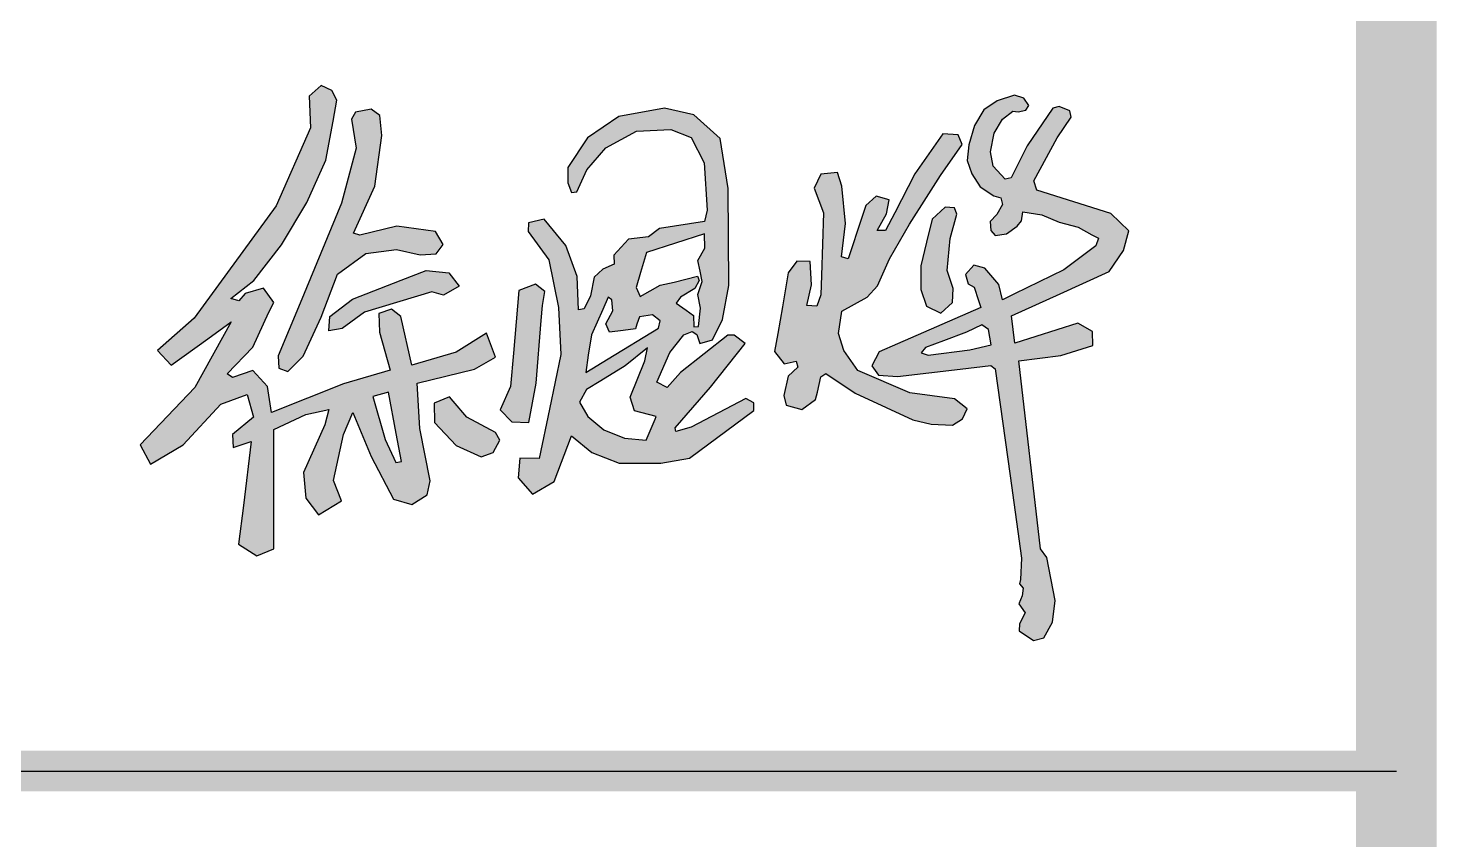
# Model space of a CAD drawing. Extents: x -417156 to 1571408, y 205758 to 1045562.
# Drawn here: x 1388418 to 1391898, y 902161 to 904166 of the extents above; entities that cross this region are included whole.
import ezdxf

# ---------------------------------------------------------------- set-up
doc = ezdxf.new("R2010")
doc.units = 0
doc.header["$LTSCALE"] = 1000
doc.header["$MEASUREMENT"] = 0
doc.layers.get('0').update_dxf_attribs({"linetype": 'CONTINUOUS'})
doc.layers.add('PP-PM-TK', color=7, linetype='CONTINUOUS')
doc.layers.add('PUB_TITLE', color=4, linetype='CONTINUOUS')

msp = doc.modelspace()

# ---------------------------------------------------------------- hatches: boundary and pattern name
h = msp.add_hatch(color=256)
h.paths.add_polyline_path([(1390790.6, 903421.4), (1390774.3, 903433.1), (1390736.1, 903414.8), (1390679.5, 903393.9), (1390635.2, 903377.6), (1390624, 903364.4), (1390641.8, 903358.3), (1390744.7, 903371.5), (1390797.2, 903384.2)], flags=16)
h.paths.add_polyline_path([(1390850.6, 903960.8), (1390863.6, 903959.7), (1390882.9, 903963.8), (1390890, 903974.7), (1390877.8, 903992.7), (1390854.8, 904000.6), (1390811.7, 903986.4), (1390779.1, 903964.2), (1390755.7, 903925.8), (1390741.8, 903877.5), (1390738.1, 903839.1), (1390749.4, 903806.5), (1390769.5, 903773.9), (1390803.8, 903751.7), (1390821.3, 903747.1), (1390824.7, 903730.4), (1390810.9, 903705.8), (1390794.9, 903688.3), (1390796.6, 903666.6), (1390806.6, 903653.6), (1390834.7, 903658.2), (1390861.5, 903677.1), (1390871.9, 903690), (1390875.3, 903712.2), (1390922.3, 903704.7), (1390964.9, 903686.7), (1391011.8, 903674.6), (1391046.1, 903655.8), (1391061.9, 903647.2), (1391055.3, 903628.6), (1390976.6, 903569.5), (1390854.9, 903509.7), (1390825.3, 903495.2), (1390816, 903532.7), (1390781.6, 903573.2), (1390754.4, 903580.4), (1390733.5, 903557.8), (1390739.8, 903534.8), (1390754.9, 903526.4), (1390765.7, 903493), (1390771.2, 903476.2), (1390565.7, 903386.2), (1390520.7, 903366.5), (1390502, 903331.7), (1390518.7, 903308.7), (1390566, 903305.7), (1390720.4, 903324.1), (1390796.4, 903333.2), (1390807, 903324.6), (1390843.8, 903060.1), (1390872.1, 902856.7), (1390869.1, 902804.6), (1390867.1, 902793.3), (1390875.8, 902783.2), (1390874, 902763.9), (1390865.4, 902744.6), (1390881.3, 902721.8), (1390867, 902694.9), (1390866.6, 902677.7), (1390901.8, 902654), (1390927.3, 902660.3), (1390948.7, 902698.7), (1390955.4, 902752.8), (1390934.2, 902858.7), (1390918.7, 902880.1), (1390865.5, 903344.8), (1390968.9, 903357.2), (1391048.2, 903382), (1391047.4, 903416.7), (1391011, 903437.4), (1390855.6, 903387.8), (1390847.3, 903455.5), (1390967.2, 903510.1), (1391088.2, 903565.1), (1391123.6, 903617), (1391136.8, 903665.7), (1391093, 903707.9), (1390910.2, 903765.7), (1390902.6, 903788.9), (1390960.3, 903895), (1390994.4, 903946.1), (1390991.1, 903961.5), (1390964.8, 903972.5), (1390949.3, 903968.8), (1390886, 903875.5), (1390846.6, 903796.3), (1390831.6, 903793.1), (1390802.3, 903825.5), (1390795, 903860.8), (1390804.4, 903907), (1390824.7, 903940.9)])
h.paths.add_polyline_path([(1390706.4, 903722.6), (1390683.4, 903723.8), (1390651.3, 903694.1), (1390637.3, 903637.8), (1390622.9, 903579.4), (1390623.4, 903520.9), (1390637.3, 903479.2), (1390673.1, 903462.2), (1390701.6, 903488.8), (1390702.8, 903522.8), (1390688.3, 903567.6), (1390696.1, 903646.9), (1390712.5, 903706.9)], flags=17)
h.paths.add_polyline_path([(1390427.8, 903775.4), (1390417.4, 903809.3), (1390376.4, 903805.7), (1390359.9, 903771.1), (1390382.9, 903709.8), (1390377.9, 903554.9), (1390376.3, 903507.6), (1390366.3, 903479.6), (1390341.8, 903481), (1390353.3, 903532.2), (1390349.7, 903589.8), (1390317.3, 903590.5), (1390295.6, 903561.7), (1390281.2, 903478.1), (1390269.8, 903412), (1390262.1, 903367.3), (1390285.5, 903336.9), (1390315.1, 903343.4), (1390319.4, 903329), (1390295.6, 903306.2), (1390284.8, 903258.7), (1390290.5, 903234.9), (1390329.5, 903224.1), (1390363.4, 903248.6), (1390367.7, 903267.3), (1390376.4, 903304.7), (1390388.6, 903313.4), (1390460.8, 903264.4), (1390537.9, 903229.1), (1390603.6, 903199.1), (1390649, 903188), (1390701.7, 903185.9), (1390726.2, 903201), (1390737.7, 903226.2), (1390706.7, 903250.7), (1390596.4, 903265.1), (1390467.3, 903320.2), (1390432.7, 903369.9), (1390419.7, 903411.7), (1390428.3, 903467.2), (1390490.4, 903501.8), (1390516.3, 903529.7), (1390546.2, 903596.4), (1390595.2, 903682.3), (1390636.9, 903747.7), (1390671.7, 903802.4), (1390725.1, 903878.3), (1390715.3, 903902.9), (1390677.7, 903904.7), (1390608.8, 903806.4), (1390558.9, 903710.2), (1390536.2, 903666.4), (1390515.8, 903665.9), (1390538.6, 903707.1), (1390545.4, 903742.2), (1390512.8, 903751.4), (1390487.5, 903728), (1390470.3, 903675.8), (1390451.5, 903618.9), (1390444.1, 903596.4), (1390427.2, 903601.4), (1390437.1, 903683.8)])
h.paths.add_polyline_path([(1389941.6, 903344), (1389948.2, 903376.8), (1389893.2, 903331.7), (1389832.5, 903294.9), (1389797.2, 903273.4), (1389780, 903242.4), (1389800.5, 903207.2), (1389839.9, 903174.4), (1389891.6, 903153.1), (1389944.9, 903148.2), (1389967, 903200.6), (1389969.6, 903206.7), (1389916.2, 903221.1), (1389905.5, 903254.7)], flags=16)
h.paths.add_polyline_path([(1390089.8, 903622.7), (1390089.1, 903657.9), (1390017.3, 903635.1), (1389945.3, 903612.2), (1389931, 903562.6), (1389920.2, 903525.3), (1389930.3, 903503.2), (1389979.3, 903531.3), (1390014, 903538.5), (1390071.5, 903553.5), (1390075.4, 903542.4), (1390065, 903522.8), (1390029.7, 903501.9), (1390019.2, 903486.9), (1390044, 903469.2), (1390061.7, 903456.7), (1390062.3, 903428.1), (1390074.1, 903429.4), (1390079.3, 903474.5), (1390072.8, 903508.4), (1390083.3, 903540.4), (1390078, 903565.9), (1390072.6, 903592.2)], flags=16)
h.paths.add_polyline_path([(1389859.9, 903495), (1389851, 903501.7), (1389837.4, 903471.3), (1389809.6, 903408.7), (1389801.9, 903358.1), (1389795.5, 903315.9), (1389851, 903349.6), (1389975.2, 903425.2), (1389979, 903443.5), (1389960.3, 903458.1), (1389928, 903453.1), (1389922.1, 903435.3), (1389918.4, 903423.6), (1389888.1, 903419.5), (1389854, 903414.8), (1389845.4, 903435.7), (1389862.4, 903468)], flags=16)
h.paths.add_polyline_path([(1389746.4, 903629.2), (1389693.1, 903694.4), (1389653.9, 903685.3), (1389652.9, 903664.2), (1389704.2, 903593.9), (1389728.3, 903476.3), (1389734.3, 903360), (1389706.2, 903225.4), (1389680.5, 903102.8), (1389632.7, 903103.8), (1389628.7, 903055.6), (1389663.9, 903015.4), (1389717.2, 903046.5), (1389760.5, 903159.1), (1389810.8, 903117.9), (1389878.2, 903091.8), (1389980.8, 903091.8), (1390052.2, 903103.8), (1390211.1, 903221.4), (1390210.4, 903240.5), (1390190.7, 903251.3), (1390055.9, 903180.8), (1390018.4, 903169.5), (1390016.4, 903179.3), (1390103.8, 903279.5), (1390189.1, 903386.9), (1390162.4, 903408), (1390146.9, 903408), (1390029.2, 903315.7), (1389996.4, 903278.6), (1389971, 903291.6), (1390003.2, 903365.3), (1390037.6, 903408.5), (1390058.5, 903417.1), (1390070.1, 903409.4), (1390077.1, 903387.6), (1390109, 903396.2), (1390133.1, 903446.7), (1390148.7, 903530.6), (1390147.1, 903770.2), (1390127.7, 903893.2), (1390062.3, 903951.7), (1389990.1, 903968.3), (1389876.9, 903947.8), (1389799.8, 903895.2), (1389751, 903822), (1389751.2, 903784.3), (1389760, 903760.1), (1389773.7, 903761.8), (1389798.2, 903816.5), (1389844.9, 903870.2), (1389921.3, 903911.4), (1390005.4, 903915.6), (1390056, 903895.9), (1390087.8, 903833.3), (1390095.5, 903716.7), (1390088.6, 903688.5), (1389977.9, 903671.3), (1389950.4, 903650.7), (1389901.5, 903644.7), (1389864.6, 903605.7), (1389865.4, 903583.4), (1389838, 903570.6), (1389816.5, 903550.9), (1389807.1, 903504.6), (1389791.6, 903472.8), (1389777.7, 903470.6), (1389774.1, 903552.9)])
h.paths.add_polyline_path([(1389694.5, 903516), (1389671.5, 903533.9), (1389629.9, 903518.3), (1389616.9, 903363.7), (1389609.9, 903280.8), (1389584.4, 903223.3), (1389613, 903193.4), (1389654.6, 903192.1), (1389672.8, 903289.6), (1389685.8, 903444.3), (1389688.9, 903481)])
h.paths.add_polyline_path([(1389459, 903255.5), (1389421.4, 903240.2), (1389422.1, 903191.7), (1389475.2, 903135.3), (1389536.8, 903107.5), (1389566.6, 903117.8), (1389583.5, 903148.3), (1389572.5, 903167.7), (1389501.8, 903205.3), (1389468.1, 903244.8)])
h.paths.add_polyline_path([(1389308.2, 903267.3), (1389269.6, 903256.4), (1389300, 903150.2), (1389326, 903093.2), (1389340.2, 903095.8), (1389327.3, 903165.1)], flags=16)
h.paths.add_polyline_path([(1389160.6, 903418.7), (1389163.2, 903453.6), (1389219.1, 903497), (1389339.6, 903543.7), (1389401.5, 903567.7), (1389457.4, 903562.1), (1389483.1, 903528.5), (1389444.2, 903506.2), (1389415.3, 903514.7), (1389249.4, 903464.8), (1389194.1, 903424)], flags=17)
h.paths.add_polyline_path([(1389286.7, 903949.9), (1389265.4, 903965.9), (1389226.8, 903958.5), (1389216.6, 903941.5), (1389228.1, 903869.7), (1389192.2, 903733.5), (1389089.7, 903487), (1389035.4, 903356.4), (1389037.4, 903326), (1389059.8, 903317.8), (1389097.8, 903355.8), (1389141.9, 903452.2), (1389181.9, 903558.6), (1389252.1, 903609.1), (1389327.9, 903619.3), (1389386.9, 903606.2), (1389426.3, 903608.5), (1389443, 903631.8), (1389424.5, 903663.4), (1389328.5, 903677.1), (1389237.2, 903654.4), (1389221.7, 903659.8), (1389274.8, 903775.7), (1389292.1, 903901.1)], flags=17)
h.paths.add_polyline_path([(1389168.5, 904012.4), (1389141.9, 904024.7), (1389112.5, 903998.1), (1389115.7, 903920), (1389031.1, 903727.2), (1388828.6, 903449.9), (1388737.6, 903370.2), (1388771.1, 903333.6), (1388862.1, 903398.9), (1388920, 903440.5), (1388830.1, 903278.7), (1388694.5, 903136.9), (1388720, 903089.1), (1388801.3, 903136.9), (1388893.9, 903237.3), (1388959.3, 903261.2), (1388975.2, 903205.4), (1388922.6, 903162.4), (1388924.2, 903130.5), (1388968.8, 903144.8), (1388949.7, 902987.1), (1388938.1, 902891.3), (1388983.2, 902862.8), (1389024.7, 902880.3), (1389024.7, 903175.1), (1389104.4, 903211.8), (1389161.1, 903224.2), (1389151.1, 903186.2), (1389098.5, 903069), (1389104.1, 903005.3), (1389135.4, 902964), (1389192.4, 902998.6), (1389172.3, 903048.9), (1389196.9, 903162.8), (1389220.3, 903216.4), (1389265.1, 903108.1), (1389320.9, 903003.1), (1389365.6, 902989.7), (1389403.6, 903013.2), (1389411.5, 903047.8), (1389385.8, 903177.3), (1389379, 903288.9), (1389521, 903323.5), (1389572.4, 903353.7), (1389550, 903412.9), (1389475.2, 903366), (1389365.6, 903333.6), (1389338.8, 903454.2), (1389315.3, 903472), (1389284.1, 903460.9), (1389286.3, 903415.1), (1389312, 903321.3), (1389196.9, 903287.8), (1389019.2, 903216.4), (1389009.1, 903281.1), (1388973.4, 903320.2), (1388923.1, 903303.5), (1388909.6, 903312.4), (1388973.4, 903378.3), (1389012.5, 903464.2), (1389024.8, 903488.1), (1388999.1, 903523.8), (1388954.4, 903510.4), (1388938.7, 903492.5), (1388918.6, 903498.1), (1388975.6, 903542.8), (1389043.8, 903631), (1389106.4, 903735.3), (1389153.3, 903840.2), (1389171.2, 903936.3), (1389180.8, 903987.9)])

# ---------------------------------------------------------------- linework, layer by layer
for p, q in [((1389141.9, 904024.7), (1389112.5, 903998.1)), ((1389168.5, 904012.4), (1389141.9, 904024.7)), ((1389180.8, 903987.9), (1389168.5, 904012.4)), ((1390854.8, 904000.6), (1390811.7, 903986.4)), ((1390877.8, 903992.7), (1390854.8, 904000.6)), ((1389112.5, 903998.1), (1389115.7, 903920)), ((1389171.2, 903936.3), (1389180.8, 903987.9)), ((1389265.4, 903965.9), (1389226.8, 903958.5)), ((1389286.7, 903949.9), (1389265.4, 903965.9)), ((1389990.1, 903968.3), (1389876.9, 903947.8)), ((1390062.3, 903951.7), (1389990.1, 903968.3)), ((1390811.7, 903986.4), (1390779.1, 903964.2)), ((1390890, 903974.7), (1390877.8, 903992.7)), ((1390882.9, 903963.8), (1390890, 903974.7)), ((1390949.3, 903968.8), (1390886, 903875.5)), ((1390964.8, 903972.5), (1390949.3, 903968.8)), ((1390991.1, 903961.5), (1390964.8, 903972.5)), ((1389153.3, 903840.2), (1389171.2, 903936.3)), ((1389226.8, 903958.5), (1389216.6, 903941.5)), ((1389216.6, 903941.5), (1389228.1, 903869.7)), ((1389292.1, 903901.1), (1389286.7, 903949.9)), ((1389876.9, 903947.8), (1389799.8, 903895.2)), ((1390127.7, 903893.2), (1390062.3, 903951.7)), ((1390779.1, 903964.2), (1390755.7, 903925.8)), ((1390804.4, 903907), (1390824.7, 903940.9)), ((1390824.7, 903940.9), (1390850.6, 903960.8)), ((1390850.6, 903960.8), (1390863.6, 903959.7)), ((1390863.6, 903959.7), (1390882.9, 903963.8)), ((1390960.3, 903895), (1390994.4, 903946.1)), ((1390994.4, 903946.1), (1390991.1, 903961.5)), ((1389115.7, 903920), (1389031.1, 903727.2)), ((1389274.8, 903775.7), (1389292.1, 903901.1)), ((1389844.9, 903870.2), (1389921.3, 903911.4)), ((1389921.3, 903911.4), (1390005.4, 903915.6)), ((1390005.4, 903915.6), (1390056, 903895.9)), ((1390677.7, 903904.7), (1390608.8, 903806.4)), ((1390715.3, 903902.9), (1390677.7, 903904.7)), ((1390725.1, 903878.3), (1390715.3, 903902.9)), ((1390755.7, 903925.8), (1390741.8, 903877.5)), ((1390795, 903860.8), (1390804.4, 903907)), ((1389228.1, 903869.7), (1389192.2, 903733.5)), ((1389799.8, 903895.2), (1389751, 903822)), ((1389798.2, 903816.5), (1389844.9, 903870.2)), ((1390056, 903895.9), (1390087.8, 903833.3)), ((1390147.1, 903770.2), (1390127.7, 903893.2)), ((1390671.7, 903802.4), (1390725.1, 903878.3)), ((1390741.8, 903877.5), (1390738.1, 903839.1)), ((1390886, 903875.5), (1390846.6, 903796.3)), ((1390902.6, 903788.9), (1390960.3, 903895)), ((1389106.4, 903735.3), (1389153.3, 903840.2)), ((1390087.8, 903833.3), (1390095.5, 903716.7)), ((1390738.1, 903839.1), (1390749.4, 903806.5)), ((1390802.3, 903825.5), (1390795, 903860.8)), ((1389751, 903822), (1389751.2, 903784.3)), ((1389773.7, 903761.8), (1389798.2, 903816.5)), ((1390376.4, 903805.7), (1390359.9, 903771.1)), ((1390417.4, 903809.3), (1390376.4, 903805.7)), ((1390427.8, 903775.4), (1390417.4, 903809.3)), ((1390608.8, 903806.4), (1390558.9, 903710.2)), ((1390636.9, 903747.7), (1390671.7, 903802.4)), ((1390749.4, 903806.5), (1390769.5, 903773.9)), ((1390831.6, 903793.1), (1390802.3, 903825.5)), ((1390846.6, 903796.3), (1390831.6, 903793.1)), ((1389221.7, 903659.8), (1389274.8, 903775.7)), ((1389751.2, 903784.3), (1389760, 903760.1)), ((1389760, 903760.1), (1389773.7, 903761.8)), ((1390148.7, 903530.6), (1390147.1, 903770.2)), ((1390359.9, 903771.1), (1390382.9, 903709.8)), ((1390437.1, 903683.8), (1390427.8, 903775.4)), ((1390769.5, 903773.9), (1390803.8, 903751.7)), ((1390910.2, 903765.7), (1390902.6, 903788.9)), ((1391093, 903707.9), (1390910.2, 903765.7)), ((1389031.1, 903727.2), (1388828.6, 903449.9)), ((1389043.8, 903631), (1389106.4, 903735.3)), ((1389192.2, 903733.5), (1389089.7, 903487)), ((1390487.5, 903728), (1390470.3, 903675.8)), ((1390512.8, 903751.4), (1390487.5, 903728)), ((1390545.4, 903742.2), (1390512.8, 903751.4)), ((1390538.6, 903707.1), (1390545.4, 903742.2)), ((1390595.2, 903682.3), (1390636.9, 903747.7)), ((1390683.4, 903723.8), (1390651.3, 903694.1)), ((1390706.4, 903722.6), (1390683.4, 903723.8)), ((1390712.5, 903706.9), (1390706.4, 903722.6)), ((1390803.8, 903751.7), (1390821.3, 903747.1)), ((1390824.7, 903730.4), (1390810.9, 903705.8)), ((1390821.3, 903747.1), (1390824.7, 903730.4)), ((1389693.1, 903694.4), (1389653.9, 903685.3)), ((1389746.4, 903629.2), (1389693.1, 903694.4)), ((1390088.6, 903688.5), (1389977.9, 903671.3)), ((1390095.5, 903716.7), (1390088.6, 903688.5)), ((1390382.9, 903709.8), (1390377.9, 903554.9)), ((1390515.8, 903665.9), (1390538.6, 903707.1)), ((1390558.9, 903710.2), (1390536.2, 903666.4)), ((1390651.3, 903694.1), (1390637.3, 903637.8)), ((1390696.1, 903646.9), (1390712.5, 903706.9)), ((1390810.9, 903705.8), (1390794.9, 903688.3)), ((1390794.9, 903688.3), (1390796.6, 903666.6)), ((1390861.5, 903677.1), (1390871.9, 903690)), ((1390871.9, 903690), (1390875.3, 903712.2)), ((1390875.3, 903712.2), (1390922.3, 903704.7)), ((1390922.3, 903704.7), (1390964.9, 903686.7)), ((1391136.8, 903665.7), (1391093, 903707.9)), ((1389237.2, 903654.4), (1389221.7, 903659.8)), ((1389328.5, 903677.1), (1389237.2, 903654.4)), ((1389424.5, 903663.4), (1389328.5, 903677.1)), ((1389443, 903631.8), (1389424.5, 903663.4)), ((1389653.9, 903685.3), (1389652.9, 903664.2)), ((1389652.9, 903664.2), (1389704.2, 903593.9)), ((1389977.9, 903671.3), (1389950.4, 903650.7)), ((1390089.1, 903657.9), (1390017.3, 903635.1)), ((1390089.8, 903622.7), (1390089.1, 903657.9)), ((1390427.2, 903601.4), (1390437.1, 903683.8)), ((1390470.3, 903675.8), (1390451.5, 903618.9)), ((1390536.2, 903666.4), (1390515.8, 903665.9)), ((1390546.2, 903596.4), (1390595.2, 903682.3)), ((1390796.6, 903666.6), (1390806.6, 903653.6)), ((1390806.6, 903653.6), (1390834.7, 903658.2)), ((1390834.7, 903658.2), (1390861.5, 903677.1)), ((1390964.9, 903686.7), (1391011.8, 903674.6)), ((1391011.8, 903674.6), (1391046.1, 903655.8)), ((1391046.1, 903655.8), (1391061.9, 903647.2)), ((1391123.6, 903617), (1391136.8, 903665.7)), ((1388975.6, 903542.8), (1389043.8, 903631)), ((1389252.1, 903609.1), (1389327.9, 903619.3)), ((1389327.9, 903619.3), (1389386.9, 903606.2)), ((1389426.3, 903608.5), (1389443, 903631.8)), ((1389774.1, 903552.9), (1389746.4, 903629.2)), ((1389901.5, 903644.7), (1389864.6, 903605.7)), ((1389950.4, 903650.7), (1389901.5, 903644.7)), ((1390017.3, 903635.1), (1389945.3, 903612.2)), ((1390072.6, 903592.2), (1390089.8, 903622.7)), ((1390451.5, 903618.9), (1390444.1, 903596.4)), ((1390637.3, 903637.8), (1390622.9, 903579.4)), ((1390688.3, 903567.6), (1390696.1, 903646.9)), ((1391055.3, 903628.6), (1390976.6, 903569.5)), ((1391061.9, 903647.2), (1391055.3, 903628.6)), ((1389181.9, 903558.6), (1389252.1, 903609.1)), ((1389386.9, 903606.2), (1389426.3, 903608.5)), ((1389704.2, 903593.9), (1389728.3, 903476.3)), ((1389865.4, 903583.4), (1389838, 903570.6)), ((1389864.6, 903605.7), (1389865.4, 903583.4)), ((1389945.3, 903612.2), (1389931, 903562.6)), ((1390078, 903565.9), (1390072.6, 903592.2)), ((1390317.3, 903590.5), (1390295.6, 903561.7)), ((1390349.7, 903589.8), (1390317.3, 903590.5)), ((1390353.3, 903532.2), (1390349.7, 903589.8)), ((1390444.1, 903596.4), (1390427.2, 903601.4)), ((1390516.3, 903529.7), (1390546.2, 903596.4)), ((1391088.2, 903565.1), (1391123.6, 903617)), ((1389141.9, 903452.2), (1389181.9, 903558.6)), ((1389339.6, 903543.7), (1389401.5, 903567.7)), ((1389401.5, 903567.7), (1389457.4, 903562.1)), ((1389457.4, 903562.1), (1389483.1, 903528.5)), ((1389777.7, 903470.6), (1389774.1, 903552.9)), ((1389816.5, 903550.9), (1389807.1, 903504.6)), ((1389838, 903570.6), (1389816.5, 903550.9)), ((1389931, 903562.6), (1389920.2, 903525.3)), ((1390014, 903538.5), (1390071.5, 903553.5)), ((1390071.5, 903553.5), (1390075.4, 903542.4)), ((1390083.3, 903540.4), (1390078, 903565.9)), ((1390295.6, 903561.7), (1390281.2, 903478.1)), ((1390377.9, 903554.9), (1390376.3, 903507.6)), ((1390622.9, 903579.4), (1390623.4, 903520.9)), ((1390702.8, 903522.8), (1390688.3, 903567.6)), ((1390754.4, 903580.4), (1390733.5, 903557.8)), ((1390733.5, 903557.8), (1390739.8, 903534.8)), ((1390781.6, 903573.2), (1390754.4, 903580.4)), ((1390816, 903532.7), (1390781.6, 903573.2)), ((1390976.6, 903569.5), (1390854.9, 903509.7)), ((1390967.2, 903510.1), (1391088.2, 903565.1)), ((1388918.6, 903498.1), (1388975.6, 903542.8)), ((1388999.1, 903523.8), (1388954.4, 903510.4)), ((1389024.8, 903488.1), (1388999.1, 903523.8)), ((1389219.1, 903497), (1389339.6, 903543.7)), ((1389415.3, 903514.7), (1389249.4, 903464.8)), ((1389444.2, 903506.2), (1389415.3, 903514.7)), ((1389483.1, 903528.5), (1389444.2, 903506.2)), ((1389629.9, 903518.3), (1389616.9, 903363.7)), ((1389671.5, 903533.9), (1389629.9, 903518.3)), ((1389694.5, 903516), (1389671.5, 903533.9)), ((1389688.9, 903481), (1389694.5, 903516)), ((1389920.2, 903525.3), (1389930.3, 903503.2)), ((1389930.3, 903503.2), (1389979.3, 903531.3)), ((1389979.3, 903531.3), (1390014, 903538.5)), ((1390065, 903522.8), (1390029.7, 903501.9)), ((1390075.4, 903542.4), (1390065, 903522.8)), ((1390072.8, 903508.4), (1390083.3, 903540.4)), ((1390133.1, 903446.7), (1390148.7, 903530.6)), ((1390341.8, 903481), (1390353.3, 903532.2)), ((1390490.4, 903501.8), (1390516.3, 903529.7)), ((1390623.4, 903520.9), (1390637.3, 903479.2)), ((1390701.6, 903488.8), (1390702.8, 903522.8)), ((1390739.8, 903534.8), (1390754.9, 903526.4)), ((1390754.9, 903526.4), (1390765.7, 903493)), ((1390825.3, 903495.2), (1390816, 903532.7)), ((1388938.7, 903492.5), (1388918.6, 903498.1)), ((1388954.4, 903510.4), (1388938.7, 903492.5)), ((1389012.5, 903464.2), (1389024.8, 903488.1)), ((1389089.7, 903487), (1389035.4, 903356.4)), ((1389163.2, 903453.6), (1389219.1, 903497)), ((1389685.8, 903444.3), (1389688.9, 903481)), ((1389807.1, 903504.6), (1389791.6, 903472.8)), ((1389851, 903501.7), (1389837.4, 903471.3)), ((1389859.9, 903495), (1389851, 903501.7)), ((1389862.4, 903468), (1389859.9, 903495)), ((1390029.7, 903501.9), (1390019.2, 903486.9)), ((1390019.2, 903486.9), (1390044, 903469.2)), ((1390079.3, 903474.5), (1390072.8, 903508.4)), ((1390366.3, 903479.6), (1390341.8, 903481)), ((1390376.3, 903507.6), (1390366.3, 903479.6)), ((1390428.3, 903467.2), (1390490.4, 903501.8)), ((1390637.3, 903479.2), (1390673.1, 903462.2)), ((1390673.1, 903462.2), (1390701.6, 903488.8)), ((1390765.7, 903493), (1390771.2, 903476.2)), ((1390854.9, 903509.7), (1390825.3, 903495.2)), ((1390847.3, 903455.5), (1390967.2, 903510.1)), ((1388828.6, 903449.9), (1388737.6, 903370.2)), ((1388973.4, 903378.3), (1389012.5, 903464.2)), ((1389097.8, 903355.8), (1389141.9, 903452.2)), ((1389160.6, 903418.7), (1389163.2, 903453.6)), ((1389249.4, 903464.8), (1389194.1, 903424)), ((1389315.3, 903472), (1389284.1, 903460.9)), ((1389284.1, 903460.9), (1389286.3, 903415.1)), ((1389338.8, 903454.2), (1389315.3, 903472)), ((1389365.6, 903333.6), (1389338.8, 903454.2)), ((1389672.8, 903289.6), (1389685.8, 903444.3)), ((1389728.3, 903476.3), (1389734.3, 903360)), ((1389791.6, 903472.8), (1389777.7, 903470.6)), ((1389837.4, 903471.3), (1389809.6, 903408.7)), ((1389845.4, 903435.7), (1389862.4, 903468)), ((1389928, 903453.1), (1389922.1, 903435.3)), ((1389960.3, 903458.1), (1389928, 903453.1)), ((1389979, 903443.5), (1389960.3, 903458.1)), ((1390044, 903469.2), (1390061.7, 903456.7)), ((1390061.7, 903456.7), (1390062.3, 903428.1)), ((1390074.1, 903429.4), (1390079.3, 903474.5)), ((1390109, 903396.2), (1390133.1, 903446.7)), ((1390281.2, 903478.1), (1390269.8, 903412)), ((1390419.7, 903411.7), (1390428.3, 903467.2)), ((1390771.2, 903476.2), (1390565.7, 903386.2)), ((1390855.6, 903387.8), (1390847.3, 903455.5)), ((1388920, 903440.5), (1388830.1, 903278.7)), ((1388862.1, 903398.9), (1388920, 903440.5)), ((1388920, 903440.5), (1388920, 903440.5)), ((1389194.1, 903424), (1389160.6, 903418.7)), ((1389286.3, 903415.1), (1389312, 903321.3)), ((1389550, 903412.9), (1389475.2, 903366)), ((1389572.4, 903353.7), (1389550, 903412.9)), ((1389854, 903414.8), (1389845.4, 903435.7)), ((1389851, 903349.6), (1389975.2, 903425.2)), ((1389888.1, 903419.5), (1389854, 903414.8)), ((1389918.4, 903423.6), (1389888.1, 903419.5)), ((1389922.1, 903435.3), (1389918.4, 903423.6)), ((1389975.2, 903425.2), (1389979, 903443.5)), ((1390037.6, 903408.5), (1390058.5, 903417.1)), ((1390058.5, 903417.1), (1390070.1, 903409.4)), ((1390062.3, 903428.1), (1390074.1, 903429.4)), ((1390070.1, 903409.4), (1390077.1, 903387.6)), ((1390269.8, 903412), (1390262.1, 903367.3)), ((1390432.7, 903369.9), (1390419.7, 903411.7)), ((1390736.1, 903414.8), (1390679.5, 903393.9)), ((1390774.3, 903433.1), (1390736.1, 903414.8)), ((1390790.6, 903421.4), (1390774.3, 903433.1)), ((1390797.2, 903384.2), (1390790.6, 903421.4)), ((1391011, 903437.4), (1390855.6, 903387.8)), ((1391047.4, 903416.7), (1391011, 903437.4)), ((1391048.2, 903382), (1391047.4, 903416.7)), ((1388771.1, 903333.6), (1388862.1, 903398.9)), ((1388909.6, 903312.4), (1388973.4, 903378.3)), ((1389809.6, 903408.7), (1389801.9, 903358.1)), ((1389948.2, 903376.8), (1389893.2, 903331.7)), ((1389941.6, 903344), (1389948.2, 903376.8)), ((1390003.2, 903365.3), (1390037.6, 903408.5)), ((1390146.9, 903408), (1390029.2, 903315.7)), ((1390077.1, 903387.6), (1390109, 903396.2)), ((1390103.8, 903279.5), (1390189.1, 903386.9)), ((1390162.4, 903408), (1390146.9, 903408)), ((1390189.1, 903386.9), (1390162.4, 903408)), ((1390565.7, 903386.2), (1390520.7, 903366.5)), ((1390635.2, 903377.6), (1390624, 903364.4)), ((1390679.5, 903393.9), (1390635.2, 903377.6)), ((1390744.7, 903371.5), (1390797.2, 903384.2)), ((1390968.9, 903357.2), (1391048.2, 903382)), ((1388737.6, 903370.2), (1388771.1, 903333.6)), ((1389035.4, 903356.4), (1389037.4, 903326)), ((1389059.8, 903317.8), (1389097.8, 903355.8)), ((1389475.2, 903366), (1389365.6, 903333.6)), ((1389521, 903323.5), (1389572.4, 903353.7)), ((1389616.9, 903363.7), (1389609.9, 903280.8)), ((1389734.3, 903360), (1389706.2, 903225.4)), ((1389801.9, 903358.1), (1389795.5, 903315.9)), ((1389795.5, 903315.9), (1389851, 903349.6)), ((1389905.5, 903254.7), (1389941.6, 903344)), ((1389971, 903291.6), (1390003.2, 903365.3)), ((1390262.1, 903367.3), (1390285.5, 903336.9)), ((1390285.5, 903336.9), (1390315.1, 903343.4)), ((1390315.1, 903343.4), (1390319.4, 903329)), ((1390467.3, 903320.2), (1390432.7, 903369.9)), ((1390520.7, 903366.5), (1390502, 903331.7)), ((1390624, 903364.4), (1390641.8, 903358.3)), ((1390641.8, 903358.3), (1390744.7, 903371.5)), ((1390865.5, 903344.8), (1390968.9, 903357.2)), ((1390918.7, 902880.1), (1390865.5, 903344.8)), ((1388923.1, 903303.5), (1388909.6, 903312.4)), ((1388973.4, 903320.2), (1388923.1, 903303.5)), ((1389009.1, 903281.1), (1388973.4, 903320.2)), ((1389037.4, 903326), (1389059.8, 903317.8)), ((1389312, 903321.3), (1389196.9, 903287.8)), ((1389379, 903288.9), (1389521, 903323.5)), ((1389893.2, 903331.7), (1389832.5, 903294.9)), ((1390029.2, 903315.7), (1389996.4, 903278.6)), ((1390295.6, 903306.2), (1390284.8, 903258.7)), ((1390319.4, 903329), (1390295.6, 903306.2)), ((1390367.7, 903267.3), (1390376.4, 903304.7)), ((1390376.4, 903304.7), (1390388.6, 903313.4)), ((1390388.6, 903313.4), (1390460.8, 903264.4)), ((1390596.4, 903265.1), (1390467.3, 903320.2)), ((1390502, 903331.7), (1390518.7, 903308.7)), ((1390518.7, 903308.7), (1390566, 903305.7)), ((1390566, 903305.7), (1390720.4, 903324.1)), ((1390720.4, 903324.1), (1390796.4, 903333.2)), ((1390796.4, 903333.2), (1390807, 903324.6)), ((1390807, 903324.6), (1390843.8, 903060.1)), ((1388830.1, 903278.7), (1388694.5, 903136.9)), ((1389019.2, 903216.4), (1389009.1, 903281.1)), ((1389196.9, 903287.8), (1389019.2, 903216.4)), ((1389385.8, 903177.3), (1389379, 903288.9)), ((1389609.9, 903280.8), (1389584.4, 903223.3)), ((1389654.6, 903192.1), (1389672.8, 903289.6)), ((1389797.2, 903273.4), (1389780, 903242.4)), ((1389832.5, 903294.9), (1389797.2, 903273.4)), ((1389996.4, 903278.6), (1389971, 903291.6)), ((1390016.4, 903179.3), (1390103.8, 903279.5)), ((1388801.3, 903136.9), (1388893.9, 903237.3)), ((1388893.9, 903237.3), (1388959.3, 903261.2)), ((1388959.3, 903261.2), (1388975.2, 903205.4)), ((1389308.2, 903267.3), (1389269.6, 903256.4)), ((1389269.6, 903256.4), (1389300, 903150.2)), ((1389327.3, 903165.1), (1389308.2, 903267.3)), ((1389459, 903255.5), (1389421.4, 903240.2)), ((1389421.4, 903240.2), (1389422.1, 903191.7)), ((1389468.1, 903244.8), (1389459, 903255.5)), ((1389501.8, 903205.3), (1389468.1, 903244.8)), ((1389780, 903242.4), (1389800.5, 903207.2)), ((1389916.2, 903221.1), (1389905.5, 903254.7)), ((1390190.7, 903251.3), (1390055.9, 903180.8)), ((1390210.4, 903240.5), (1390190.7, 903251.3)), ((1390211.1, 903221.4), (1390210.4, 903240.5)), ((1390284.8, 903258.7), (1390290.5, 903234.9)), ((1390290.5, 903234.9), (1390329.5, 903224.1)), ((1390329.5, 903224.1), (1390363.4, 903248.6)), ((1390363.4, 903248.6), (1390367.7, 903267.3)), ((1390460.8, 903264.4), (1390537.9, 903229.1)), ((1390706.7, 903250.7), (1390596.4, 903265.1)), ((1390737.7, 903226.2), (1390706.7, 903250.7)), ((1388975.2, 903205.4), (1388922.6, 903162.4)), ((1389024.7, 903175.1), (1389104.4, 903211.8)), ((1389104.4, 903211.8), (1389161.1, 903224.2)), ((1389161.1, 903224.2), (1389151.1, 903186.2)), ((1389196.9, 903162.8), (1389220.3, 903216.4)), ((1389220.3, 903216.4), (1389265.1, 903108.1)), ((1389572.5, 903167.7), (1389501.8, 903205.3)), ((1389584.4, 903223.3), (1389613, 903193.4)), ((1389706.2, 903225.4), (1389680.5, 903102.8)), ((1389800.5, 903207.2), (1389839.9, 903174.4)), ((1389969.6, 903206.7), (1389916.2, 903221.1)), ((1389944.9, 903148.2), (1389967, 903200.6)), ((1389967, 903200.6), (1389969.6, 903206.7)), ((1390052.2, 903103.8), (1390211.1, 903221.4)), ((1390537.9, 903229.1), (1390603.6, 903199.1)), ((1390701.7, 903185.9), (1390726.2, 903201)), ((1390726.2, 903201), (1390737.7, 903226.2)), ((1389024.7, 902880.3), (1389024.7, 903175.1)), ((1389151.1, 903186.2), (1389098.5, 903069)), ((1389411.5, 903047.8), (1389385.8, 903177.3)), ((1389422.1, 903191.7), (1389475.2, 903135.3)), ((1389583.5, 903148.3), (1389572.5, 903167.7)), ((1389613, 903193.4), (1389654.6, 903192.1)), ((1389839.9, 903174.4), (1389891.6, 903153.1)), ((1390018.4, 903169.5), (1390016.4, 903179.3)), ((1390055.9, 903180.8), (1390018.4, 903169.5)), ((1390603.6, 903199.1), (1390649, 903188)), ((1390649, 903188), (1390701.7, 903185.9)), ((1388694.5, 903136.9), (1388720, 903089.1)), ((1388720, 903089.1), (1388801.3, 903136.9)), ((1388922.6, 903162.4), (1388924.2, 903130.5)), ((1388924.2, 903130.5), (1388968.8, 903144.8)), ((1388968.8, 903144.8), (1388949.7, 902987.1)), ((1389172.3, 903048.9), (1389196.9, 903162.8)), ((1389300, 903150.2), (1389326, 903093.2)), ((1389340.2, 903095.8), (1389327.3, 903165.1)), ((1389475.2, 903135.3), (1389536.8, 903107.5)), ((1389566.6, 903117.8), (1389583.5, 903148.3)), ((1389717.2, 903046.5), (1389760.5, 903159.1)), ((1389760.5, 903159.1), (1389810.8, 903117.9)), ((1389891.6, 903153.1), (1389944.9, 903148.2)), ((1389265.1, 903108.1), (1389320.9, 903003.1)), ((1389326, 903093.2), (1389340.2, 903095.8)), ((1389536.8, 903107.5), (1389566.6, 903117.8)), ((1389632.7, 903103.8), (1389628.7, 903055.6)), ((1389680.5, 903102.8), (1389632.7, 903103.8)), ((1389810.8, 903117.9), (1389878.2, 903091.8)), ((1389980.8, 903091.8), (1390052.2, 903103.8)), ((1389098.5, 903069), (1389104.1, 903005.3)), ((1389878.2, 903091.8), (1389980.8, 903091.8)), ((1389192.4, 902998.6), (1389172.3, 903048.9)), ((1389403.6, 903013.2), (1389411.5, 903047.8)), ((1389628.7, 903055.6), (1389663.9, 903015.4)), ((1389663.9, 903015.4), (1389717.2, 903046.5)), ((1390843.8, 903060.1), (1390872.1, 902856.7)), ((1389104.1, 903005.3), (1389135.4, 902964)), ((1389135.4, 902964), (1389192.4, 902998.6)), ((1389320.9, 903003.1), (1389365.6, 902989.7)), ((1389365.6, 902989.7), (1389403.6, 903013.2)), ((1388949.7, 902987.1), (1388938.1, 902891.3)), ((1388938.1, 902891.3), (1388983.2, 902862.8)), ((1388983.2, 902862.8), (1389024.7, 902880.3)), ((1390872.1, 902856.7), (1390869.1, 902804.6)), ((1390934.2, 902858.7), (1390918.7, 902880.1)), ((1390955.4, 902752.8), (1390934.2, 902858.7)), ((1390869.1, 902804.6), (1390867.1, 902793.3)), ((1390867.1, 902793.3), (1390875.8, 902783.2)), ((1390875.8, 902783.2), (1390874, 902763.9)), ((1390874, 902763.9), (1390865.4, 902744.6)), ((1390948.7, 902698.7), (1390955.4, 902752.8)), ((1390865.4, 902744.6), (1390881.3, 902721.8)), ((1390881.3, 902721.8), (1390867, 902694.9)), ((1390867, 902694.9), (1390866.6, 902677.7)), ((1390927.3, 902660.3), (1390948.7, 902698.7)), ((1390866.6, 902677.7), (1390901.8, 902654)), ((1390901.8, 902654), (1390927.3, 902660.3))]:
    msp.add_line(p, q)
at = {"layer": 'PP-PM-TK', "color": 4, "const_width": 40}
msp.add_lwpolyline([(1380797.9, 902331.3), (1391797.9, 902331.3)], dxfattribs=at)
at = {"layer": 'PUB_TITLE', "color": 4}
msp.add_line((1380797.9, 902331.3), (1391797.9, 902331.3), dxfattribs=at)
at = {"layer": 'PUB_TITLE', "const_width": 200}
msp.add_lwpolyline([(1230597.9, 869803.1), (1391797.9, 869803.1), (1391797.9, 984603.1), (1230597.9, 984603.1)], close=True, dxfattribs=at)
at = {"layer": 'PUB_TITLE', "color": 4, "const_width": 100}
msp.add_lwpolyline([(1380797.9, 902331.3), (1391797.9, 902331.3)], dxfattribs=at)

doc.saveas('drawing.dxf')
